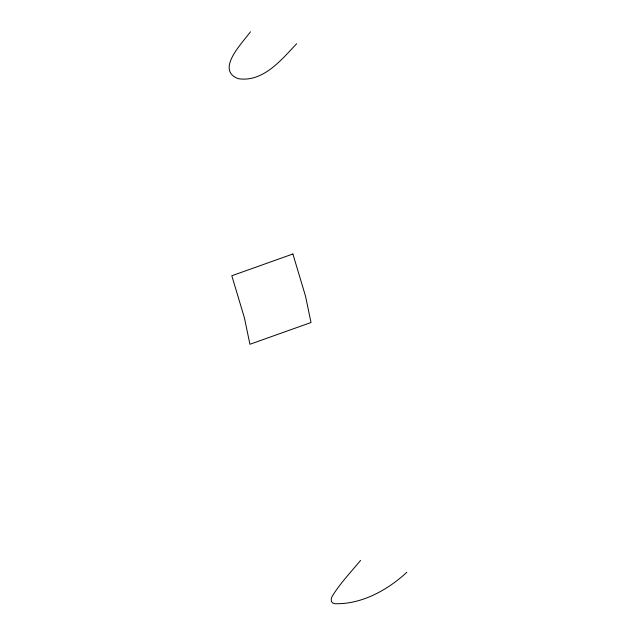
<?xml version="1.0" encoding="UTF-8"?>
<svg xmlns="http://www.w3.org/2000/svg" width="636" height="636" viewBox="0 0 636 636"><rect width="100%" height="100%" fill="white"/><g stroke="black" fill="none" stroke-linecap="round" stroke-linejoin="round"><path stroke-width="0.95" d="M250.417 31.8C243.024 42.358 214.857 69.952 238.317 78.697C263.042 82.529 281.502 59.8 296.646 43.717M360.588 560.372C351.167 571.82 340.769 582.632 332.859 595.232C330.704 597.935 330.044 603.19 334.623 603.691C361.367 604.605 387.634 590.097 406.817 572.289M292.886 253.987L231.806 275.754L244.415 317.849L249.924 344.275L311.012 322.516L305.503 296.082L292.886 253.987"/></g></svg>
